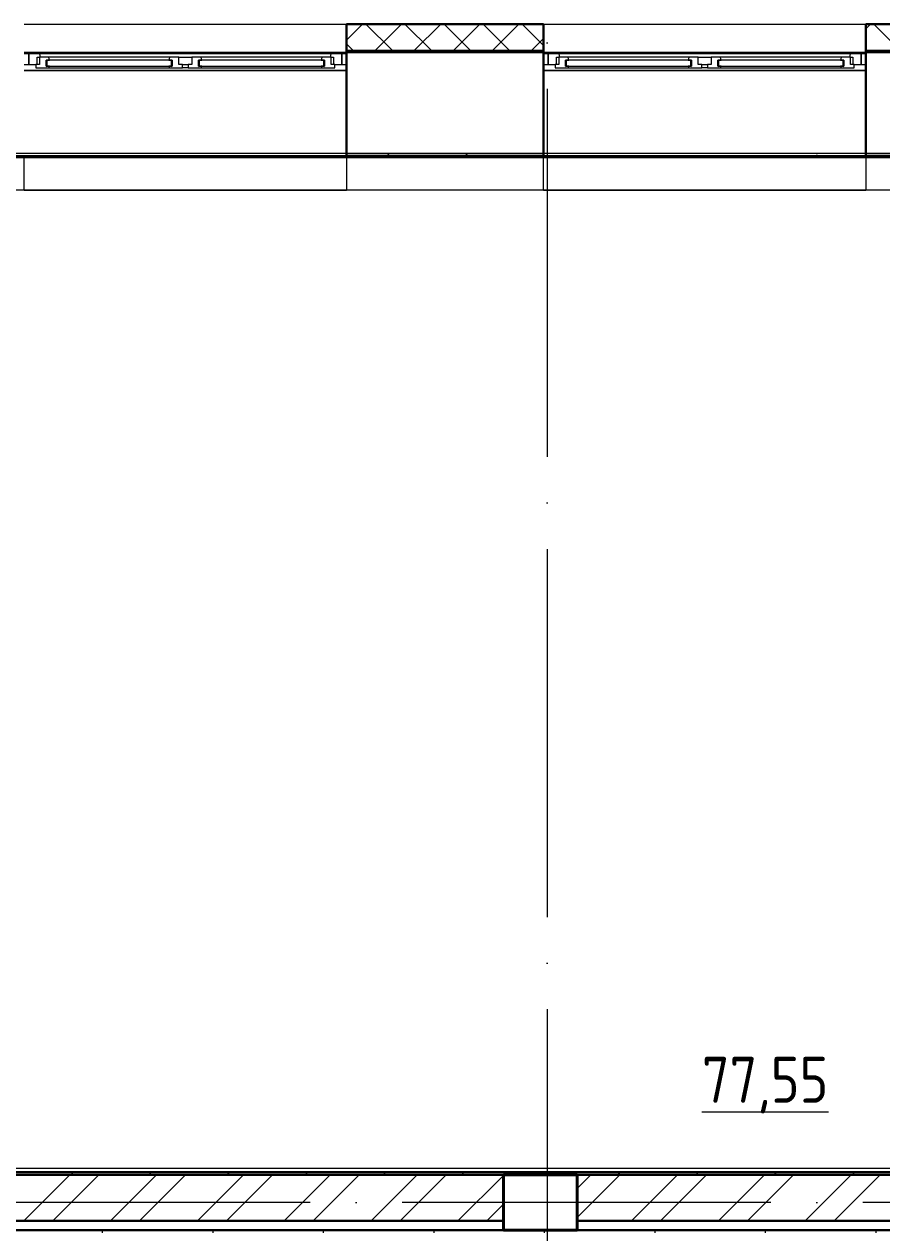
# Model space of a CAD drawing. Header units: millimetres. Extents: x -21010 to 105841, y -18351 to 135084.
# Drawn here: x 3372 to 8029, y 37610 to 44177 of the extents above; entities that cross this region are included whole.
import ezdxf

# ---------------------------------------------------------------- set-up
doc = ezdxf.new("R2010")
doc.units = ezdxf.units.MM
doc.linetypes.add('ADSK_Линия сетки', pattern=[2500, 2000, -250, 0, -250])
for name, color, linetype, lineweight in [('_ Окна', 7, 'Continuous', 9), ('Марки помещений', 7, 'Continuous', 9), ('Несущие колонны', 7, 'Continuous', 9), ('Ограждение', 7, 'Continuous', 9), ('Окна', 7, 'Continuous', 9), ('Оси', 7, 'Continuous', 9), ('Стены внутренние', 7, 'Continuous', 18), ('Стены наружные', 7, 'Continuous', 18), ('Стены штриховка', 7, 'Continuous', 13)]:
    doc.layers.add(name, color=color, linetype=linetype, lineweight=lineweight)
doc.styles.add('GOST Common_3', font='GOST_Common.ttf', dxfattribs={"height": 3.5})

# ---------------------------------------------------------------- blocks, each defined once
blk = doc.blocks.new('1 этаж 21082025')
at = {"layer": '_ Окна'}
for p, q in [((9135, 540), (9110, 540)), ((9135, 482), (9135, 540)), ((10860, 540), (10835, 540)), ((10835, 540), (10835, 482)), ((11955, 540), (11930, 540)), ((11955, 482), (11955, 540)), ((13680, 540), (13655, 540)), ((13655, 540), (13655, 482)), ((9110, 482), (9135, 482)), ((9233, 506), (9230, 506)), ((9230, 506), (9230, 474)), ((9230, 474), (9233, 474)), ((9910, 506), (9233, 506)), ((9233, 506), (9233, 474)), ((9233, 474), (9233, 506)), ((9233, 474), (9910, 474)), ((9910, 474), (9910, 506)), ((9910, 506), (9910, 474)), ((9913, 506), (9910, 506)), ((9910, 474), (9913, 474)), ((9913, 474), (9913, 506)), ((10060, 506), (10057, 506)), ((10057, 506), (10057, 474)), ((10057, 474), (10060, 474)), ((10737, 506), (10060, 506)), ((10060, 506), (10060, 474)), ((10060, 474), (10060, 506)), ((10060, 474), (10737, 474)), ((10737, 474), (10737, 506)), ((10737, 506), (10737, 474)), ((10740, 506), (10737, 506)), ((10737, 474), (10740, 474)), ((10740, 474), (10740, 506)), ((10835, 482), (10860, 482)), ((11930, 482), (11955, 482)), ((12053, 506), (12050, 506)), ((12050, 506), (12050, 474)), ((12050, 474), (12053, 474)), ((12730, 506), (12053, 506)), ((12053, 506), (12053, 474)), ((12053, 474), (12053, 506)), ((12053, 474), (12730, 474)), ((12730, 474), (12730, 506)), ((12730, 506), (12730, 474)), ((12733, 506), (12730, 506)), ((12730, 474), (12733, 474)), ((12733, 474), (12733, 506)), ((12880, 506), (12877, 506)), ((12877, 506), (12877, 474)), ((12877, 474), (12880, 474)), ((13557, 506), (12880, 506)), ((12880, 506), (12880, 474)), ((12880, 474), (12880, 506)), ((12880, 474), (13557, 474)), ((13557, 474), (13557, 506)), ((13557, 506), (13557, 474)), ((13560, 506), (13557, 506)), ((13557, 474), (13560, 474)), ((13560, 474), (13560, 506)), ((13655, 482), (13680, 482))]:
    blk.add_line(p, q, dxfattribs=at)
at = {"layer": '_ Окна', "lineweight": 18}
for p, q in [((9194.4, 540), (9135, 540)), ((9135, 540), (9135, 482)), ((9199, 523), (9194.4, 540)), ((10775.6, 540), (10771, 523)), ((10835, 540), (10775.6, 540)), ((10835, 482), (10835, 540)), ((12014.4, 540), (11955, 540)), ((11955, 540), (11955, 482)), ((12019, 523), (12014.4, 540)), ((13595.6, 540), (13591, 523)), ((13655, 540), (13595.6, 540)), ((13655, 482), (13655, 540)), ((9135, 482), (9173, 482)), ((9193, 482), (9173, 482)), ((9173, 482), (9173, 465)), ((9173, 465), (9229, 465)), ((9181, 482), (9181, 523)), ((9181, 523), (9193, 523)), ((9193, 523), (9193, 482)), ((9243.4, 523), (9193, 523)), ((9229, 465), (9230, 466)), ((9230, 474), (9230, 506)), ((9230, 506), (9248, 506)), ((9248, 474), (9230, 474)), ((9230, 466), (9231, 465)), ((9231, 465), (9245.6, 465)), ((9248, 506), (9243.4, 523)), ((9245.6, 465), (9248, 474)), ((9899.6, 523), (9895, 506)), ((9895, 506), (9913, 506)), ((9913, 474), (9895, 474)), ((9895, 474), (9897.4, 465)), ((9897.4, 465), (9912, 465)), ((9950, 523), (9899.6, 523)), ((9912, 465), (9913, 466)), ((9913, 506), (9913, 474)), ((9913, 466), (9914, 465)), ((9914, 465), (9970, 465)), ((9950, 482), (9950, 523)), ((9970, 482), (9950, 482)), ((9970, 465), (9970, 482)), ((10020, 482), (10000, 482)), ((10000, 482), (10000, 465)), ((10000, 465), (10056, 465)), ((10020, 523), (10020, 482)), ((10070.4, 523), (10020, 523)), ((10056, 465), (10057, 466)), ((10057, 474), (10057, 506)), ((10057, 506), (10075, 506)), ((10075, 474), (10057, 474)), ((10057, 466), (10058, 465)), ((10058, 465), (10072.6, 465)), ((10075, 506), (10070.4, 523)), ((10072.6, 465), (10075, 474)), ((10726.6, 523), (10722, 506)), ((10722, 506), (10740, 506)), ((10740, 474), (10722, 474)), ((10722, 474), (10724.4, 465)), ((10724.4, 465), (10739, 465)), ((10777, 523), (10726.6, 523)), ((10739, 465), (10740, 466)), ((10740, 506), (10740, 474)), ((10740, 466), (10741, 465)), ((10741, 465), (10797, 465)), ((10777, 482), (10777, 523)), ((10777, 523), (10789, 523)), ((10797, 482), (10777, 482)), ((10789, 523), (10789, 482)), ((10797, 465), (10797, 482)), ((10797, 482), (10835, 482)), ((11955, 482), (11993, 482)), ((12013, 482), (11993, 482)), ((11993, 482), (11993, 465)), ((11993, 465), (12049, 465)), ((12001, 482), (12001, 523)), ((12001, 523), (12013, 523)), ((12013, 523), (12013, 482)), ((12063.4, 523), (12013, 523)), ((12049, 465), (12050, 466)), ((12050, 474), (12050, 506)), ((12050, 506), (12068, 506)), ((12068, 474), (12050, 474)), ((12050, 466), (12051, 465)), ((12051, 465), (12065.6, 465)), ((12068, 506), (12063.4, 523)), ((12065.6, 465), (12068, 474)), ((12719.6, 523), (12715, 506)), ((12715, 506), (12733, 506)), ((12733, 474), (12715, 474)), ((12715, 474), (12717.4, 465)), ((12717.4, 465), (12732, 465)), ((12770, 523), (12719.6, 523)), ((12732, 465), (12733, 466)), ((12733, 506), (12733, 474)), ((12733, 466), (12734, 465)), ((12734, 465), (12790, 465)), ((12770, 482), (12770, 523)), ((12790, 482), (12770, 482)), ((12790, 465), (12790, 482)), ((12840, 482), (12820, 482)), ((12820, 482), (12820, 465)), ((12820, 465), (12876, 465)), ((12840, 523), (12840, 482)), ((12890.4, 523), (12840, 523)), ((12876, 465), (12877, 466)), ((12877, 474), (12877, 506)), ((12877, 506), (12895, 506)), ((12895, 474), (12877, 474)), ((12877, 466), (12878, 465)), ((12878, 465), (12892.6, 465)), ((12895, 506), (12890.4, 523)), ((12892.6, 465), (12895, 474)), ((13546.6, 523), (13542, 506)), ((13542, 506), (13560, 506)), ((13560, 474), (13542, 474)), ((13542, 474), (13544.4, 465)), ((13544.4, 465), (13559, 465)), ((13597, 523), (13546.6, 523)), ((13559, 465), (13560, 466)), ((13560, 506), (13560, 474)), ((13560, 466), (13561, 465)), ((13561, 465), (13617, 465)), ((13597, 482), (13597, 523)), ((13597, 523), (13609, 523)), ((13617, 482), (13597, 482)), ((13609, 523), (13609, 482)), ((13617, 465), (13617, 482)), ((13617, 482), (13655, 482))]:
    blk.add_line(p, q, dxfattribs=at)
at = {"layer": 'Несущие колонны', "lineweight": 40}
for p, q in [((11712, -5550), (12112, -5550)), ((11712, -5850), (11712, -5550)), ((12112, -5550), (11712, -5550)), ((12112, -5550), (12112, -5850)), ((11712, -5800), (11712, -5850)), ((12112, -5850), (12112, -5800)), ((12112, -5850), (11712, -5850))]:
    blk.add_line(p, q, dxfattribs=at)
at = {"layer": 'Несущие колонны'}
for p, q in [((11712, -5550), (11712, -5800)), ((12112, -5800), (12112, -5550)), ((11712, -5850), (12112, -5850))]:
    blk.add_line(p, q, dxfattribs=at)
at = {"layer": 'Ограждение'}
for p, q in [((10860, 450), (9110, 450)), ((9110, 450), (10860, 450)), ((13680, 450), (11930, 450)), ((11930, 450), (13680, 450)), ((10860, 0), (9110, 0)), ((9110, -200), (9110, -20)), ((9110, -200), (9110, -20)), ((10860, -20), (10860, -200)), ((10860, -20), (10860, -200)), ((13680, 0), (11930, 0)), ((11930, -200), (11930, -20)), ((11930, -200), (11930, -20)), ((13680, -19.8), (13680, -200)), ((13680, -19.8), (13680, -200)), ((14075, -200), (5245, -200)), ((10860, -200), (9110, -200)), ((9110, -200), (10860, -200)), ((13680, -200), (11930, -200)), ((11930, -200), (13680, -200)), ((14090, -5515), (35, -5515))]:
    blk.add_line(p, q, dxfattribs=at)
at = {"layer": 'Окна'}
for p, q in [((10775.6, 540), (9194.4, 540)), ((13595.6, 540), (12014.4, 540)), ((9229, 465), (9231, 465)), ((9899.6, 523), (9243.4, 523)), ((9245.6, 465), (9897.4, 465)), ((9912, 465), (9914, 465)), ((9950, 523), (10020, 523)), ((9970, 482), (10000, 482)), ((10000, 465), (9970, 465)), ((10056, 465), (10058, 465)), ((10726.6, 523), (10070.4, 523)), ((10072.6, 465), (10724.4, 465)), ((10739, 465), (10741, 465)), ((12049, 465), (12051, 465)), ((12719.6, 523), (12063.4, 523)), ((12065.6, 465), (12717.4, 465)), ((12732, 465), (12734, 465)), ((12770, 523), (12840, 523)), ((12790, 482), (12820, 482)), ((12820, 465), (12790, 465)), ((12876, 465), (12878, 465)), ((13546.6, 523), (12890.4, 523)), ((12892.6, 465), (13544.4, 465)), ((13559, 465), (13561, 465))]:
    blk.add_line(p, q, dxfattribs=at)
at = {"layer": 'Оси', "linetype": 'ADSK_Линия сетки'}
for p, q in [((11950, 5350.6), (11950, -14846.4)), ((58165, 0), (-14072.3, 0)), ((58165, -5700), (-14072.3, -5700))]:
    blk.add_line(p, q, dxfattribs=at)
at = {"layer": 'Стены внутренние'}
for p, q in [((9110, 702), (10860, 702)), ((11930, 702), (13680, 702)), ((9110, 550), (10860, 550)), ((11930, 550), (13680, 550)), ((10860, 0), (11930, 0)), ((13680, 0), (14075, 0))]:
    blk.add_line(p, q, dxfattribs=at)
at = {"layer": 'Стены внутренние', "lineweight": 30}
for p, q in [((11930, 702), (10860, 702)), ((10860, 702), (10860, 560)), ((11930, 560), (11930, 702)), ((14770, 702), (13680, 702)), ((13680, 702), (13680, 560)), ((11930, 550), (10860, 550)), ((10860, 550), (10860, 0)), ((11930, 0), (11930, 550)), ((14770, 550), (13680, 550)), ((13680, 550), (13680, 0))]:
    blk.add_line(p, q, dxfattribs=at)
at = {"layer": 'Стены внутренние', "linetype": 'Continuous', "lineweight": 9}
for p, q in [((10862, 616.4), (10945.6, 700)), ((11107.2, 560), (10967.2, 700)), ((11017.7, 560), (11157.7, 700)), ((11132.8, 700), (11131.6, 702)), ((11319.4, 560), (11179.4, 700)), ((11229.8, 560), (11369.8, 700)), ((11531.5, 560), (11391.5, 700)), ((11442, 560), (11582, 700)), ((11743.6, 560), (11603.6, 700)), ((11654.1, 560), (11794.1, 700)), ((11719.4, 700), (11718.7, 701.2)), ((11928, 587.8), (11815.8, 700)), ((13682, 678.7), (13703.3, 700)), ((13865, 560), (13725, 700)), ((10862, 594.5), (10860, 591)), ((10895.1, 560), (10862, 593.1)), ((11866.2, 560), (11928, 621.8)), ((13682, 602), (13680, 598.6))]:
    blk.add_line(p, q, dxfattribs=at)
at = {"layer": 'Стены наружные', "lineweight": 30}
for p, q in [((10860, 560), (10860, 550)), ((11930, 550), (11930, 560)), ((13680, 560), (13680, 550)), ((10860, 0), (10860, -15)), ((11930, -15), (11930, 0)), ((13680, 0), (13680, -15)), ((14075, -15), (5245, -15)), ((5245, -20), (14075, -20)), ((0, -5550), (14090, -5550)), ((14090, -5535), (15, -5535)), ((6075, -5800), (11712, -5800)), ((12112, -5800), (17683.9, -5800)), ((11712, -5850), (6075, -5850)), ((17683.9, -5850), (12112, -5850))]:
    blk.add_line(p, q, dxfattribs=at)
at = {"layer": 'Стены наружные'}
for p, q in [((11930, 0), (10860, 0)), ((11712, -5800), (11712, -5550)), ((12112, -5550), (12112, -5800)), ((12112, -5850), (11712, -5850))]:
    blk.add_line(p, q, dxfattribs=at)
at = {"layer": 'Стены наружные', "linetype": 'Continuous', "lineweight": 9}
for p, q in [((11079.1, -15), (11094.1, 0)), ((11503.4, -15), (11518.4, 0)), ((11927.6, -15), (11930, -12.6)), ((9107.7, -5800), (9357.7, -5550)), ((9264.9, -5800), (9514.9, -5550)), ((9362.5, -5550), (9377.5, -5535)), ((9579.2, -5800), (9829.2, -5550)), ((9736.3, -5800), (9986.3, -5550)), ((9786.7, -5550), (9801.7, -5535)), ((10050.6, -5800), (10300.6, -5550)), ((10207.8, -5800), (10457.8, -5550)), ((10211, -5550), (10226, -5535)), ((10522.1, -5800), (10772.1, -5550)), ((10635.3, -5550), (10650.3, -5535)), ((10679.3, -5800), (10929.3, -5550)), ((10993.6, -5800), (11243.6, -5550)), ((11059.5, -5550), (11074.5, -5535)), ((11150.7, -5800), (11400.7, -5550)), ((11465, -5800), (11712, -5553.1)), ((11483.8, -5550), (11498.8, -5535)), ((11908.1, -5550), (11923.1, -5535)), ((12112, -5624.5), (12186.5, -5550)), ((12112, -5781.7), (12343.6, -5550)), ((12332.3, -5550), (12347.3, -5535)), ((12408, -5800), (12658, -5550)), ((12565.1, -5800), (12815.1, -5550)), ((12756.6, -5550), (12771.6, -5535)), ((12879.4, -5800), (13129.4, -5550)), ((13036.6, -5800), (13286.6, -5550)), ((13180.9, -5550), (13195.9, -5535)), ((13350.9, -5800), (13600.9, -5550)), ((13508, -5800), (13758, -5550)), ((13605.1, -5550), (13620.1, -5535)), ((11622.2, -5800), (11712, -5710.2)), ((9536, -5865), (9536, -5850)), ((10136, -5865), (10136, -5850)), ((10736, -5865), (10736, -5850)), ((11336, -5865), (11336, -5850)), ((11936, -5865), (11936, -5850)), ((12536, -5865), (12536, -5850)), ((13136, -5865), (13136, -5850)), ((13736, -5865), (13736, -5850))]:
    blk.add_line(p, q, dxfattribs=at)
at = {"layer": 'Стены штриховка'}
for p, q in [((11928, 700), (10862, 700)), ((10862, 560), (10862, 700)), ((11928, 700), (11928, 560)), ((14768, 700), (13682, 700)), ((13682, 560), (13682, 700)), ((10860, 560), (11930, 560)), ((13680, 560), (14770, 560)), ((14075, 0), (13680, 0))]:
    blk.add_line(p, q, dxfattribs=at)
at = {"layer": 'Марки помещений', "style": 'GOST Common_3', "width": 0.9}
blk.add_text('%%U77,55', height=250, dxfattribs=at).set_placement((12790.2, -5158.4))

msp = doc.modelspace()

# ---------------------------------------------------------------- block references
msp.add_blockref('1 этаж 21082025', (-5738, 43475))

doc.saveas('drawing.dxf')
